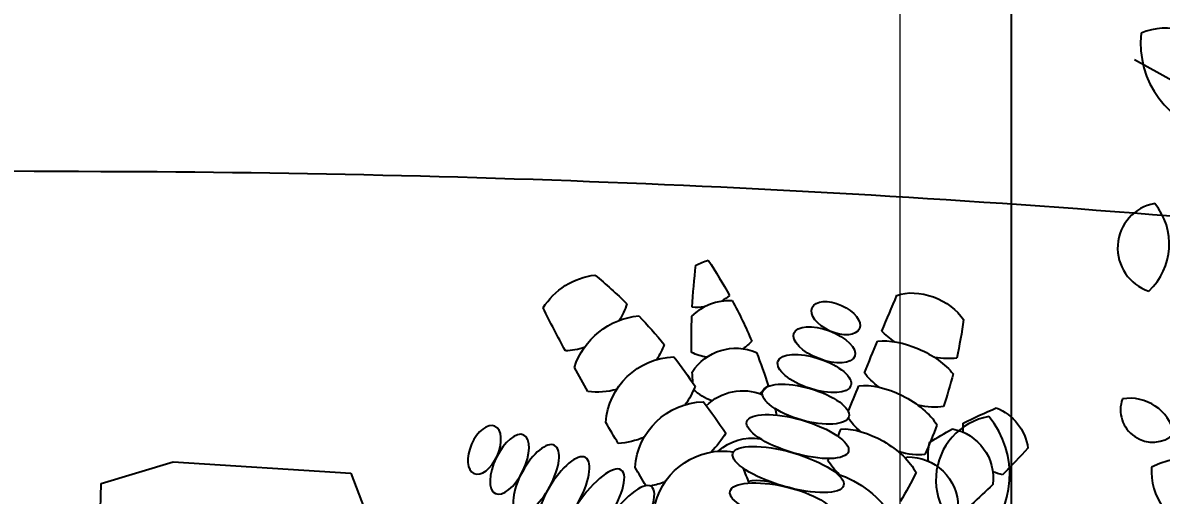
# Model space of a CAD drawing. Header units: millimetres. Extents: x -343543 to 400519, y -115663 to 104219.
# Drawn here: x -158018 to -157389, y 1238 to 1499 of the extents above; entities that cross this region are included whole.
import ezdxf
from ezdxf.xclip import XClip

# ---------------------------------------------------------------- set-up
doc = ezdxf.new("R2010")
doc.units = ezdxf.units.MM
doc.header["$XCLIPFRAME"] = 0
doc.linetypes.add('XREF MAT BANG TUONG XAY$0$CENTER', pattern=[50.8, 31.75, -6.35, 6.35, -6.35])
doc.layers.get('0').update_dxf_attribs({"color": 231, "lineweight": 0})
doc.layers.get('DefPoints').update_dxf_attribs({"color": 191})
for name, color, linetype, lineweight in [('A-PATT', 252, 'Continuous', 9), ('A-SYMBOLS', 10, 'Continuous', 13), ('kata_dim', 231, 'Continuous', 0), ('XREF MAT BANG TUONG XAY$0$A-GRID', 8, 'XREF MAT BANG TUONG XAY$0$CENTER', 15)]:
    doc.layers.add(name, color=color, linetype=linetype, lineweight=lineweight)
doc.layers.add('XREF MAT BANG NOI THAT$0$FF-Plants', color=8, linetype='Continuous')
doc.layers.add('XREF MAT BANG TUONG XAY$0$A-PATT', color=8, linetype='Continuous')
doc.styles.add('SM-DIMTEXT', font='SME.shx', dxfattribs={"width": 0.7})
doc.dimstyles.new('SDIM-100', dxfattribs={"dimscale": 100, "dimtxt": 2, "dimasz": 0.6, "dimexe": 0.6, "dimexo": 0.2, "dimgap": 0.5, "dimtad": 1, "dimdec": 0, "dimzin": 12, "dimtxsty": 'SM-DIMTEXT', "dimblk": 'ARCHTICK', "dimblk1": 'ARCHTICK', "dimblk2": 'ARCHTICK', "dimcen": 0.12, "dimdle": 0.6, "dimclrd": 7, "dimclre": 8, "dimadec": 0, "dimazin": 3, "dimtfac": 2, "dimtix": 1, "dimtmove": 1, "dimatfit": 3, "dimfxl": 1, "dimtzin": 0, "dimarcsym": 1})

# ---------------------------------------------------------------- blocks, each defined once
blk = doc.blocks.new('XREF MAT BANG TUONG XAY$0$00.xref_IKIGAI_Truc')
at = {"layer": 'XREF MAT BANG TUONG XAY$0$A-GRID', "color": 8, "ltscale": 20}
blk.add_lwpolyline([(23800, -3895), (23800, 22924.44)], dxfattribs=at)
blk = doc.blocks.new('XREF MAT BANG TUONG XAY$0$xref_IKIGAI_Cot')
at = {"layer": 'XREF MAT BANG TUONG XAY$0$A-GRID', "color": 8, "ltscale": 20}
blk.add_lwpolyline([(23800, -3895), (23800, 22924.44)], dxfattribs=at)
blk = doc.blocks.new('XREF MAT BANG NOI THAT$0$YLD.Studio-03-186')
at = {"layer": 'XREF MAT BANG NOI THAT$0$FF-Plants', "color": 8}
for p, q in [((-75.84, 382.14), (-35.99, 394.04)), ((-35.99, 394.04), (62.39, 387.82)), ((62.39, 387.82), (114.56, 249.86)), ((-77.57, 312.08), (-75.84, 382.14))]:
    blk.add_line(p, q, dxfattribs=at)
blk = doc.blocks.new('XREF MAT BANG NOI THAT$0$YLD.Studio-04-229')
at = {"layer": 'XREF MAT BANG NOI THAT$0$FF-Plants', "color": 8}
blk.add_line((-438.05, 400.17), (-213.55, 275.57), dxfattribs=at)
for centre, radius, start, end in [((-420.51, 381.73), 35.72, 320.91056, 112.75006), ((-384.06, 409.03), 50.58, 173.6042, 260.05642), ((-422.35, 295.88), 25, 100.31582, 252.15532), ((-454.16, 297.98), 35.41, 313.00946, 39.46168), ((-427.89, 206.37), 17.86, 160.03477, 311.87427), ((-440.64, 187.5), 25.29, 12.72841, 99.18063), ((-512.12, 167.58), 35.72, 100.31582, 252.15532), ((-557.57, 170.57), 50.58, 313.00946, 39.46168), ((-406.38, 129.34), 50.58, 29.6042, 116.05642), ((-392.94, 172.85), 35.72, 176.91056, 328.75006)]:
    blk.add_arc(centre, radius, start, end, dxfattribs=at)
blk = doc.blocks.new('XREF MAT BANG NOI THAT$0$YLD.Studio-03-28')
at = {"layer": 'XREF MAT BANG NOI THAT$0$FF-Plants', "color": 8}
for centre, major_axis, ratio, start_param, end_param in [((-98.24, -4.21), (-0.17, 31.89), 0.300118, 1.570796327715664, 7.85398163489525), ((-135.56, -4.21), (1.64, 24.81), 0.362784, 1.570796328117058, 7.853981635296644), ((-117.19, -5.07), (-0.24, 29.27), 0.32034, 1.570796327763428, 7.853981634943015), ((-185.93, -1.32), (2.52, 14.11), 0.543524, 1.570796329850885, 7.853981637030471), ((-169.96, -2.47), (2.51, 17.82), 0.456009, 1.570796329214219, 7.853981636393805), ((-153.2, -3.84), (1.96, 21.17), 0.405439, 1.570796328573082, 7.853981635752668), ((-54.01, -42.19), (37.73, 10.48), 1, 2.536003, 3.99264), ((359.2, -1027.87), (-505.61, 970.67), 1, -0.046419, -0.035711), ((-144.74, -80.92), (62.14, 16.95), 1, 0.376175, 0.503716), ((-77.49, -59.29), (37.64, 10.78), 1, 2.340663, 3.806949), ((331.95, -1039.41), (-475.18, 985.92), 1, -0.016941, -0.004606), ((-158.04, -84.69), (48.67, 12.59), 1, 0.346459, 0.63839), ((-104.73, -70.83), (37.6, 10.95), 1, 2.336167, 3.802453), ((-33.09, -68.65), (-27.34, 10.47), 0.32034, 4.712389, 10.995574), ((331.95, -1039.41), (-534.86, 954.86), 1, -0.047903, -0.034034), ((-173.89, -95.15), (38.14, 8.87), 1, 0.469374, 0.884243), ((-130.17, -78.33), (39.97, 11.33), 1, 2.586623, 3.750756), ((-220.45, 158.67), (243.63, 139.54), 1, -1.489547, -1.458183), ((-35.41, -47.99), (27.47, 7.73), 1, 3.664996, 4.302342), ((331.95, -1039.41), (-902.87, 618.6), 1, -0.48404, -0.459531), ((-200.9, -101.55), (36.26, 6.41), 1, 0.480209, 0.769788), ((-144.74, -80.92), (63.14, 12.72), 1, -0.23803, -0.034314), ((-50.58, -65.86), (27.48, 7.71), 1, 3.119645, 3.993323), ((-40.5, -86.16), (-30.37, 9.73), 0.300118, 4.712389, 10.995574), ((-163.3, -85.72), (38.08, 10.86), 1, 2.834025, 3.721727), ((-158.04, -84.69), (49.34, 9.64), 1, -0.410561, -0.181478), ((-189.38, 175.29), (267.12, 86.45), 1, -1.561478, -1.485068), ((-103.93, -121.7), (26.46, 10.7), 1, 0.929655, 1.355947), ((-69.77, -84.57), (27.63, 7.13), 1, 3.083987, 4.256555), ((-46.34, -104.18), (-27.9, 8.85), 0.32034, 4.712389, 10.995574), ((-173.89, -95.15), (37.89, 9.89), 1, -0.514776, -0.276708), ((-216.63, 163.75), (274.39, 59.47), 1, -1.461924, -1.390655), ((164.81, -310.51), (246.87, 246.87), 1, 1.695842, 1.713107), ((-3.74, -113.76), (-30.09, 1.53), 0.490947, -1.152148, -0.763559), ((-0.76, -86.6), (30.13, 0.22), 0.490947, 4.156103, 5.522008), ((-200.9, -101.55), (36.6, 4.02), 1, -0.407081, -0.129834), ((-216.63, 163.75), (273.46, 63.61), 1, 4.699825, 4.77496), ((-86.05, -101.92), (27.29, 8.36), 1, 2.817212, 4.233401), ((9598.21, -2076.1), (2025.09, 9612.52), 0.999996, 1.576143, 1.576274), ((-243.8, -91.45), (253.99, 75.53), 1, -0.413209, -0.344422), ((-216.63, 163.75), (248.92, 129.86), 1, 4.329382, 4.413944), ((164.81, -310.51), (347.81, 30.31), 1, 2.442768, 2.500244), ((-125.03, -138.22), (28.31, 3.58), 1, 0.992036, 1.302554), ((-52.66, -121.47), (-23.66, 7.62), 0.362784, 4.712389, 10.995574), ((-103.93, -121.7), (27.93, 5.85), 1, -0.092452, 0.13377), ((-247.58, 98.25), (-195.64, 195.64), 1, 3.074822, 3.088233), ((-247.58, 98.25), (258.06, 99.76), 1, -1.338969, -1.268726), ((9598.21, -2076.1), (1960.63, 9625.89), 0.999995, 1.570929, 1.571374), ((-8.3, -140.7), (-29.95, 3.28), 0.490947, -1.152148, -0.762871), ((-3.74, -113.76), (-30.09, 1.53), 0.490947, 0.614903, 2.459294), ((26.1, -105.91), (26.71, 7.46), 1, 3.832451, 5.407049), ((164.81, -310.51), (335.81, 95.52), 1, 2.324239, 2.390992), ((-148.49, -155.88), (20.18, 20.18), 1, 0.049122, 0.277291), ((-103.93, -121.7), (27.45, 7.81), 1, 3.041096, 3.907647), ((-125.03, -138.22), (27.47, 7.75), 1, -0.117756, 0.106875), ((-58.11, -138.26), (-20.48, 5.72), 0.405439, 4.712389, 10.995574), ((9598.21, -2076.1), (-9657.65, 1797.41), 1, -0.015287, -0.01372), ((-8.3, -140.7), (-29.95, 3.28), 0.490947, 3.728869, 4.32554), ((249.16, -37.37), (-180.84, 180.84), 1, 1.145565, 1.150477), ((-414.46, -240.64), (-94.86, 473.15), 1, -1.563798, -1.53036), ((-247.58, 98.25), (268.25, 67.73), 1, -1.331889, -1.241895), ((-243.8, -91.45), (235.19, 122.06), 1, -0.711068, -0.64492), ((42.16, -151.58), (26.99, 6.37), 1, 2.186811, 2.573114), ((-148.49, -155.88), (20.18, 20.18), 1, 5.783878, 5.971852), ((-62.44, -154.51), (-17.52, 4.12), 0.456009, 4.712389, 10.995574), ((249.16, -37.37), (251.39, 46.98), 1, 3.38012, 3.436797), ((33.25, -129.97), (26.64, 7.72), 1, 4.024889, 5.533726), ((-247.58, 98.25), (262.76, 86.63), 1, -1.496933, -1.414506), ((-8.3, -140.7), (-29.95, 3.28), 0.490947, 0.603982, 2.465473), ((49.31, -175.65), (19.61, 19.61), 1, 0.409717, 0.613792), ((-414.46, -240.64), (472.42, 98.43), 1, -0.058503, -0.016159), ((-120.41, -138.5), (27.48, 7.72), 1, 3.333395, 3.591583), ((9598.21, -2076.1), (2618.51, 9468.06), 1, 1.643686, 1.64561), ((-14.41, -167.33), (-29.71, 5.01), 0.490947, -1.152148, -0.707001), ((-14.41, -167.33), (-29.71, 5.01), 0.490947, 3.753714, 4.32554), ((49.31, -175.65), (19.61, 19.61), 1, 1.633109, 1.816916), ((-65.4, -170.23), (-14.12, 2.44), 0.543524, 4.712389, 10.995574), ((-243.8, -91.45), (223.08, 143.01), 1, -0.91466, -0.843709), ((249.16, -37.37), (-201.19, 157.88), 1, 1.171755, 1.250482), ((42.16, -151.58), (26.72, 7.43), 1, 4.215397, 5.285768), ((-14.41, -167.33), (-29.71, 5.01), 0.490947, 0.678699, 2.38936), ((9598.21, -2076.1), (-9680.08, 1672.37), 1, -0.02331, -0.021125), ((-22.06, -193.56), (-29.37, 6.73), 0.490947, -1.152148, -0.795463), ((-22.06, -193.56), (-29.37, 6.73), 0.490947, 3.847362, 4.32554), ((-243.8, -91.45), (172.72, 200.95), 1, -1.320605, -1.239195), ((-22.06, -193.56), (-25.27, 5.06), 0.671515, 0.638476, 2.368728)]:
    blk.add_ellipse(centre, major_axis=major_axis, ratio=ratio, start_param=start_param, end_param=end_param, dxfattribs=at)
blk = doc.blocks.new('XREF MAT BANG NOI THAT')
at = {"color": 8}
for name, p in [('XREF MAT BANG NOI THAT$0$YLD.Studio-04-229', (24367.63, 1078.86)), ('XREF MAT BANG NOI THAT$0$YLD.Studio-03-186', (23433.85, 862.37))]:
    blk.add_blockref(name, p, dxfattribs=at)
at = {"color": 8, "xscale": -0.9999999999999997, "rotation": 146.0580917890221}
blk.add_blockref('XREF MAT BANG NOI THAT$0$YLD.Studio-03-28', (23723.59, 1158.18), dxfattribs=at)
blk = doc.blocks.new('01.Xref _MB T1')
at = {"layer": 'XREF MAT BANG TUONG XAY$0$A-PATT', "color": 8}
blk.add_lwpolyline([(25238.24797, 15.00243, 0.087426556), (25265.09208, 504.2891, 0.131902969), (25110.24913, 917.57184, 0.130536949), (24746.58978, 1202.53717, 0.082468327), (24022.4805, 1386.15429, 0.021735377), (23357.86025, 1416.92817, -0.007186396), (22570.54046, 1431.15427, -0.017000948), (22077.28112, 1468.35851, -0.042272716), (21500.01981, 1576.09554, -0.107296615)], format="xyb", dxfattribs=at)
at = {"color": 8}
blk.add_blockref('XREF MAT BANG TUONG XAY$0$00.xref_IKIGAI_Truc', (0.00011, 0), dxfattribs=at)
ref = blk.add_blockref('XREF MAT BANG TUONG XAY$0$xref_IKIGAI_Cot', (-0.00927, -0.00001), dxfattribs=at)
XClip(ref).set_block_clipping_path([(-1610.3425959283, -2225.6693134198), (41829.1295208634, 21555.8819575264)])
at = {"layer": 'A-PATT', "color": 8}
blk.add_blockref('XREF MAT BANG NOI THAT', (0, 0), dxfattribs=at)
blk = doc.blocks.new('_ArchTick')
at = {"color": 0, "linetype": 'ByBlock', "const_width": 0.15}
blk.add_lwpolyline([(-0.5, -0.5), (0.5, 0.5)], dxfattribs=at)
blk = doc.blocks.new('*D413')
at = {"layer": 'DefPoints', "color": 0, "linetype": 'Continuous', "ltscale": 1000, "transparency": 16777216}
for p in [(-157471.73, 2118.08), (-160689.9, 1658.43), (-157471.73, 963.96)]:
    blk.add_point(p, dxfattribs=at)
at = {"layer": 'kata_dim', "color": 8, "linetype": 'Continuous', "lineweight": -2, "ltscale": 1000, "transparency": 16777216}
for p, q in [((-157471.73, 2098.08), (-157471.73, 903.96)), ((-160689.9, 1638.43), (-160689.9, 903.96))]:
    blk.add_line(p, q, dxfattribs=at)
at = {"layer": 'kata_dim', "color": 7, "linetype": 'Continuous', "lineweight": -2, "ltscale": 1000, "transparency": 16777216}
blk.add_line((-160749.9, 963.96), (-157411.73, 963.96), dxfattribs=at)
at = {"layer": 'kata_dim', "color": 7, "linetype": 'Continuous', "lineweight": -2, "ltscale": 1000, "transparency": 16777216, "xscale": 60, "yscale": 60, "zscale": 60, "rotation": 180}
blk.add_blockref('_ArchTick', (-160689.9, 963.96), dxfattribs=at)
at = {"layer": 'kata_dim', "color": 7, "linetype": 'Continuous', "lineweight": -2, "ltscale": 1000, "transparency": 16777216, "xscale": 60, "yscale": 60, "zscale": 60}
blk.add_blockref('_ArchTick', (-157471.73, 963.96), dxfattribs=at)
at = {"layer": 'kata_dim', "color": 0, "linetype": 'Continuous', "ltscale": 1000, "transparency": 16777216, "insert": (-159080.82, 1113.96), "char_height": 200, "attachment_point": 5, "style": 'SM-DIMTEXT'}
blk.add_mtext('3218', dxfattribs=at)
blk = doc.blocks.new('*D414')
at = {"layer": 'DefPoints', "color": 0, "linetype": 'Continuous', "ltscale": 1000, "transparency": 16777216}
for p in [(-157471.73, 2118.08), (-149965.5, 1906.06), (-149965.5, 963.96)]:
    blk.add_point(p, dxfattribs=at)
at = {"layer": 'kata_dim', "color": 8, "linetype": 'Continuous', "lineweight": -2, "ltscale": 1000, "transparency": 16777216}
for p, q in [((-157471.73, 2098.08), (-157471.73, 903.96)), ((-149965.5, 1886.06), (-149965.5, 903.96))]:
    blk.add_line(p, q, dxfattribs=at)
at = {"layer": 'kata_dim', "color": 7, "linetype": 'Continuous', "lineweight": -2, "ltscale": 1000, "transparency": 16777216}
blk.add_line((-157531.73, 963.96), (-149905.5, 963.96), dxfattribs=at)
at = {"layer": 'kata_dim', "color": 7, "linetype": 'Continuous', "lineweight": -2, "ltscale": 1000, "transparency": 16777216, "xscale": 60, "yscale": 60, "zscale": 60, "rotation": 180}
blk.add_blockref('_ArchTick', (-157471.73, 963.96), dxfattribs=at)
at = {"layer": 'kata_dim', "color": 7, "linetype": 'Continuous', "lineweight": -2, "ltscale": 1000, "transparency": 16777216, "xscale": 60, "yscale": 60, "zscale": 60}
blk.add_blockref('_ArchTick', (-149965.5, 963.96), dxfattribs=at)
at = {"layer": 'kata_dim', "color": 0, "linetype": 'Continuous', "ltscale": 1000, "transparency": 16777216, "insert": (-153718.62, 1113.96), "char_height": 200, "attachment_point": 5, "style": 'SM-DIMTEXT'}
blk.add_mtext('7506', dxfattribs=at)

msp = doc.modelspace()

# ---------------------------------------------------------------- block references
at = {"layer": 'A-SYMBOLS'}
msp.add_blockref('01.Xref _MB T1', (-181333.08, 0), dxfattribs=at)

# ---------------------------------------------------------------- next in the draw order: dimensions: what is measured, and where the dimension line sits
at = {"layer": 'kata_dim', "linetype": 'Continuous', "ltscale": 1000}
for base, p1, p2, picture, middle in [((-157471.73, 963.96), (-160689.9, 1658.43), (-157471.73, 2118.08), '*D413', (-159080.82, 1113.96)), ((-149965.5, 963.96), (-157471.73, 2118.08), (-149965.5, 1906.06), '*D414', (-153718.62, 1113.96))]:
    dim = msp.add_linear_dim(base=base, p1=p1, p2=p2, dimstyle='SDIM-100', dxfattribs=at)
    dim.commit()
    dim.dimension.update_dxf_attribs({"geometry": picture, "text_midpoint": middle})

doc.saveas('drawing.dxf')
